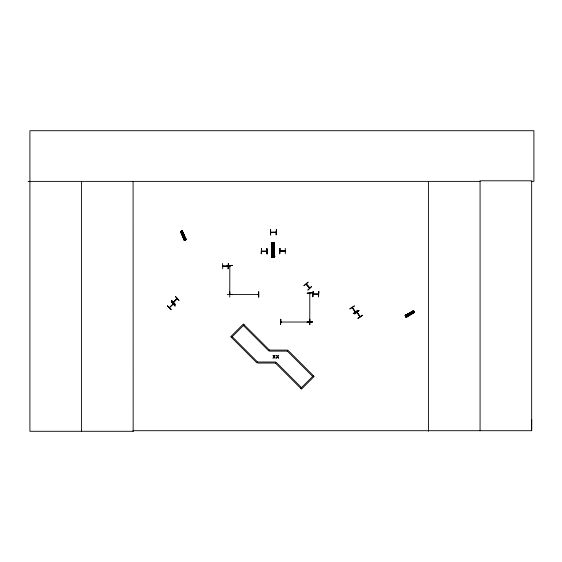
<?xml version="1.0" encoding="UTF-8"?>
<svg xmlns="http://www.w3.org/2000/svg" width="562" height="562" viewBox="0 0 562 562"><rect width="100%" height="100%" fill="white"/><g stroke="black" fill="none" stroke-linecap="round" stroke-linejoin="round"><path stroke-width="0.84" d="M531.273 181.378L533.9 181.378L533.9 130.707L29.912 130.707L29.912 431.293L133.166 431.293L133.096 430.703L531.659 430.703L531.736 419.835M230.006 265.657L229.823 266.255L229.823 265.657M309.992 321.401L309.964 321.885M309.514 288.271L306.1 284.196L309.711 288.081M352.128 307.604C359.603 318.787 351.475 305.672 352.444 308.046M352.367 307.576L355.409 311.861L355.065 311.376M357.186 312.36L360.017 316.806M360.179 316.617L357.081 312.296M273.265 257.073L272.914 257.066M273.244 257.003L272.858 256.469M229.816 293.821L230.006 294.418M222.692 266.086L223.269 266.304M229.76 294.355L229.823 265.714L229.823 266.255M280.845 321.829L281.337 322.068M270.708 232.204L276.082 232.204M261.499 251.123L261.983 251.362M285.215 250.933L279.932 250.926L280.55 251.2M313.146 294.01L318.499 293.982M173.314 302.18L177.107 298.464M173.18 304.183L169.422 307.786M177.283 298.633C166.556 309.838 179.981 294.91 176.84 299.068M222.749 266.086L227.947 266.023M228.01 266.198L222.707 266.304L223.29 266.269M227.989 266.262L222.805 266.297M258.035 294.333L258.52 294.355M309.065 321.829L309.55 322.012L280.867 322.04M266.873 251.305L261.52 251.333M313.203 294.01L318.513 294.2M231.467 337.425L244.126 324.766M300.747 388.37L313.406 375.711M167.441 305.84L171.199 309.676M169.295 307.653L173.089 303.937M175.007 304.414L171.459 300.368L175.021 304.4M303.901 285.615L307.997 282.138M304.049 285.784L308.124 282.286M306.438 284.681C305.44 282.103 311.193 289.058 309.121 287.814M311.692 286.451L307.786 290.147L311.671 286.423M349.859 308.896L354.383 305.988M354.341 305.925L349.845 308.875M353.196 313.54L357.558 310.407M353.315 313.701L357.692 310.589M362.49 315.387L357.966 318.289L362.476 315.366M358.001 318.345L362.342 315.177M185.102 239.953L185.151 239.538M173.602 301.864L173.272 302.223M405.104 315.521L413.506 310.667L414.552 312.458L406.15 317.312L405.104 315.521L413.534 310.709M405.167 315.626L413.576 310.786M405.244 315.767L413.646 310.905M413.702 311.011L405.343 315.928L413.801 311.172M405.42 316.069L413.822 311.207M405.49 316.174L405.764 316.652M405.855 316.799L414.236 311.91M405.912 316.898L414.306 312.029M405.975 317.01L414.37 312.149M406.01 317.066L414.433 312.254M406.08 317.186L414.482 312.332M309.781 293.132L309.781 321.885M180.943 232.387L182.587 231.67M181.21 232.991L182.847 232.275M181.596 233.89L183.24 233.181M181.947 234.698L183.591 233.982M182.341 235.597L183.985 234.881M184.027 239.468L185.671 238.759M183.865 239.848L186.05 238.892M183.893 239.911L186.085 238.962M266.873 251.123L266.269 251.362M285.173 251.2L279.932 251.172L285.292 251.2M229.872 294.298L230.287 294.333M271.376 242.728L274.481 242.686L274.621 257.234L274.411 242.686M271.601 244.203L274.284 244.175M271.608 245.194L274.298 245.158M271.629 246.669L274.312 246.641M271.636 247.975L274.326 247.947M271.657 249.451L274.34 249.423M271.727 255.787L274.411 255.759M271.284 256.216L274.86 256.181M271.284 256.328L274.867 256.293M274.635 257.234L271.53 257.277L271.39 242.728L271.601 257.277M222.707 268.868L222.601 263.494M228.081 268.833L228.341 263.459L228.116 268.833M229.746 291.762L229.767 297.136M258.801 291.762L258.808 297.136M232.598 294.397L227.231 294.509M257.979 294.544L258.464 294.544L229.837 294.565M309.592 319.237L309.697 324.604M280.902 321.829L281.372 321.808M307.189 321.977L312.556 321.942M28.1 181.589L29.912 181.582M29.912 181.378L480.074 181.378M270.8 232.394L276.012 232.183M270.708 234.986L270.638 229.612M285.285 248.362L285.299 253.736M261.555 251.123L266.802 251.102M267.168 253.898L266.873 248.53L267.147 253.898M285.285 250.954L284.667 251.2M359.947 316.708L356.961 312.451M312.669 376.449L287.351 351.131L269.444 351.131L269.444 350.084L243.388 324.028L230.729 336.687L256.785 362.743L257.522 362.005L275.429 362.005L275.429 363.052L301.485 389.108L314.144 376.449L288.088 350.393L287.351 351.131L287.351 350.084L269.444 350.084L268.706 350.821L243.388 325.503M301.485 387.632L276.167 362.314L275.429 363.052L257.522 363.052L257.522 362.005L232.204 336.687M175.492 296.42L179.053 300.445L175.323 296.581M171.403 300.424L175.189 304.232M171.333 302.033L175.063 305.89M167.413 305.868L171.143 309.732M406.094 316.265L405.792 316.448M412.726 311.285L413.618 312.83M412.157 311.608L413.049 313.16M411.307 312.1L412.199 313.652M410.548 312.535L411.44 314.088M409.691 313.027L410.59 314.579M406.038 315.142L406.93 316.694M405.645 315.022L406.839 317.094M405.581 315.064L406.776 317.13M182.186 230.764L186.057 239.658M185.931 239.714L182.06 230.82L185.832 239.763M181.884 230.891L185.741 239.798M181.744 230.954L185.622 239.848M185.488 239.911L184.989 240.129M180.999 231.284L184.828 240.206M180.887 231.34L184.743 240.241M180.746 231.396L184.624 240.297M180.641 231.446L184.554 240.325M180.55 231.481L184.434 240.374M274.242 242.686L274.425 257.234M274.123 242.686L274.284 257.234L274.059 242.693M273.968 243.55L274.045 257.234M273.771 242.693L273.926 257.241L273.715 242.693M273.561 243.55L273.659 247.828M273.61 249.542L273.694 256.384M273.497 257.241L272.675 257.255M272.338 244.435L272.31 247.856M272.331 249.57L272.465 256.413M272.134 242.721L272.289 257.27L272.078 242.721M271.98 244.435L271.966 247.856M272.036 249.57L272.057 257.27M271.839 247.863L271.818 244.435L271.79 247.863M271.875 249.57L271.945 257.27M271.804 249.57L271.889 257.277M271.587 242.728L271.741 257.277M309.866 319.23L309.894 324.604M258.576 291.762L258.611 297.136M230.006 265.714L230.013 266.198M531.659 430.703L531.659 180.795L480.074 180.795L480.074 430.703M428.483 181.378L428.483 431.293M318.591 291.418L318.556 296.792M279.876 248.362L279.841 253.736M270.434 229.612L270.434 234.986M266.908 248.53L266.95 253.898M133.089 181.378L133.166 431.293M81.504 181.378L81.504 431.293M272.408 248.552C273.167 250.828 274.165 246.929 272.408 248.552M410.183 313.455C410.667 314.98 411.363 312.381 410.183 313.455M182.594 234.642C182.903 236.209 183.886 233.715 182.594 234.642M274.783 355.402L274.094 356.519L272.984 355.402L273.863 356.821L272.963 358.24L274.073 357.109L275.197 358.24L274.305 356.807L275.197 355.402L274.783 355.402M278.267 355.402L277.579 356.519L276.476 355.402L277.347 356.821L276.448 358.24L277.558 357.109L278.682 358.24L277.79 356.807L278.682 355.402L278.267 355.402M171.494 301.871L175.035 305.918L171.494 301.871M359.006 310.54L354.819 313.919L359.006 310.54M182.32 230.708L180.423 231.537L184.294 240.438L186.191 239.602L182.278 230.722M232.598 265.341L227.231 265.678L232.598 265.341M312.556 292.816L307.189 293.146L312.556 292.816M280.831 319.237L280.593 324.611L280.796 319.237M312.556 321.871L307.189 322.202L312.556 321.871M276.378 229.612L276.118 234.986L276.356 229.612M279.918 248.362L279.616 253.736L279.918 248.362M261.499 248.53L261.225 253.898L261.463 248.53M313.146 291.418L312.872 296.792L313.146 291.418M318.816 291.418L318.528 296.792L318.816 291.418"/></g></svg>
